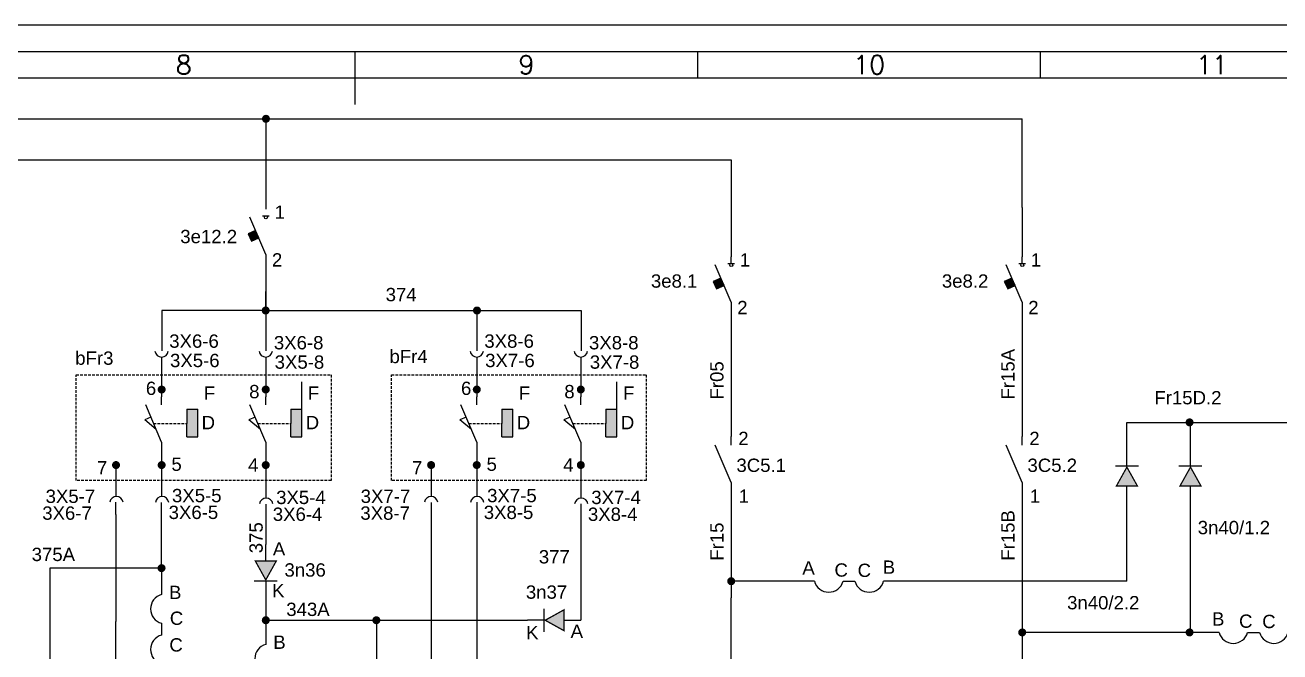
# Model space of a CAD drawing. Header units: millimetres. Extents: x 2595 to 3646, y 1354 to 1651.
# Drawn here: x 3058.6 to 3294.5, y 1533.4 to 1651.2 of the extents above; entities that cross this region are included whole.
import ezdxf
from ezdxf.enums import TextEntityAlignment as Align

# ---------------------------------------------------------------- set-up
doc = ezdxf.new("R2010")
doc.units = ezdxf.units.MM
doc.linetypes.add('DASHED', pattern=[0.75, 0.5, -0.25])
doc.styles.add('ISO', font='SIMPLEX.shx')
doc.styles.get("Standard").update_dxf_attribs({"font": 'arial.ttf'})

# ---------------------------------------------------------------- blocks, each defined once
blk = doc.blocks.new('5A4')
at = {"color": 70}
for p, q in [((-525.56, 282.05), (-525.56, 292)), ((-461.13, 287), (-461.13, 292)), ((-396.7, 287), (-396.7, 292))]:
    blk.add_line(p, q, dxfattribs=at)
at = {"color": 240}
for points in [[(0, 0), (0, 297), (-1051, 297), (-1051, 0)], [(-5, 5), (-5, 292), (-1046, 292), (-1046, 5)]]:
    blk.add_lwpolyline(points, close=True, dxfattribs=at)
at = {"color": 70}
blk.add_lwpolyline([(-1041, 287), (-1041, 10), (-10, 10), (-10, 287)], close=True, dxfattribs=at)
at = {"color": 50, "style": 'ISO'}
for s, p in [('8', (-557.77, 289.55)), ('9', (-493.35, 289.55)), ('10', (-428.92, 289.55)), ('11', (-364.49, 289.55))]:
    blk.add_text(s, height=3.5, dxfattribs=at).set_placement(p, align=Align.MIDDLE)

msp = doc.modelspace()

# ---------------------------------------------------------------- hatches: boundary and pattern name
for points in [[(3091.05, 1579), (3088.98, 1579), (3088.98, 1576.34), (3088.98, 1573.83), (3091.05, 1573.83)], [(3091.05, 1579), (3088.98, 1579), (3088.98, 1576.34), (3088.98, 1573.83), (3091.05, 1573.83)], [(3110.62, 1579), (3108.55, 1579), (3108.55, 1576.34), (3108.55, 1573.83), (3110.62, 1573.83)], [(3110.62, 1579), (3108.55, 1579), (3108.55, 1576.34), (3108.55, 1573.83), (3110.62, 1573.83)], [(3150.29, 1579), (3148.22, 1579), (3148.22, 1576.34), (3148.21, 1573.83), (3150.29, 1573.83)], [(3150.29, 1579), (3148.22, 1579), (3148.22, 1576.34), (3148.21, 1573.83), (3150.29, 1573.83)], [(3169.86, 1579), (3167.79, 1579), (3167.79, 1576.34), (3167.78, 1573.83), (3169.86, 1573.83)], [(3169.86, 1579), (3167.79, 1579), (3167.79, 1576.34), (3167.78, 1573.83), (3169.86, 1573.83)]]:
    msp.add_hatch(color=1).paths.add_polyline_path(points)

# ---------------------------------------------------------------- linework, layer by layer
at = {"color": 1}
for p, q in [((2937.89, 1633.58), (3103.88, 1633.58)), ((2937.89, 1633.58), (3103.88, 1633.58)), ((3103.88, 1633.58), (3246.06, 1633.56)), ((3103.88, 1633.58), (3103.88, 1616.59)), ((3103.88, 1633.58), (3246.06, 1633.56)), ((3103.88, 1633.58), (3103.88, 1616.59)), ((3246.06, 1616.93), (3246.06, 1633.56)), ((3246.06, 1616.93), (3246.06, 1633.56)), ((2937.89, 1625.88), (3191.35, 1625.88)), ((2937.89, 1625.88), (3191.35, 1625.88)), ((3191.35, 1625.88), (3191.35, 1607.63)), ((3191.35, 1625.88), (3191.35, 1607.63)), ((3246.06, 1616.93), (3246.06, 1607.63)), ((3246.06, 1616.93), (3246.06, 1607.63)), ((3103.88, 1608.09), (3100.88, 1615.09)), ((3103.88, 1608.09), (3100.88, 1615.09)), ((3103.25, 1615.34), (3104.51, 1615.34)), ((3103.25, 1615.34), (3104.51, 1615.34)), ((3103.88, 1608.09), (3103.88, 1606.59)), ((3103.88, 1608.09), (3103.88, 1606.59)), ((3103.88, 1606.59), (3103.88, 1594.71)), ((3103.88, 1606.59), (3103.88, 1594.71)), ((3191.35, 1606.38), (3191.35, 1607.63)), ((3191.35, 1606.38), (3191.35, 1607.63)), ((3246.06, 1606.38), (3246.06, 1607.63)), ((3246.06, 1606.38), (3246.06, 1607.63)), ((3191.35, 1599.13), (3188.35, 1606.13)), ((3191.35, 1599.13), (3188.35, 1606.13)), ((3190.72, 1606.38), (3191.98, 1606.38)), ((3190.72, 1606.38), (3191.98, 1606.38)), ((3246.06, 1599.13), (3243.06, 1606.13)), ((3246.06, 1599.13), (3243.06, 1606.13)), ((3245.43, 1606.38), (3246.69, 1606.38)), ((3245.43, 1606.38), (3246.69, 1606.38)), ((3103.89, 1597.56), (3103.89, 1601.12)), ((3103.89, 1597.56), (3103.89, 1601.12)), ((3103.84, 1597.56), (3084.31, 1597.56)), ((3084.31, 1597.56), (3084.31, 1589.97)), ((3103.84, 1597.56), (3084.31, 1597.56)), ((3084.31, 1597.56), (3084.31, 1589.97)), ((3103.84, 1597.56), (3163.12, 1597.56)), ((3103.84, 1597.56), (3163.12, 1597.56)), ((3143.55, 1597.56), (3143.55, 1589.97)), ((3143.55, 1597.56), (3143.55, 1589.97)), ((3163.12, 1597.56), (3163.12, 1594.71)), ((3163.12, 1597.56), (3163.12, 1594.71)), ((3191.35, 1599.13), (3191.35, 1597.63)), ((3191.35, 1599.13), (3191.35, 1597.63)), ((3191.35, 1597.63), (3191.35, 1585.75)), ((3191.35, 1597.63), (3191.35, 1585.75)), ((3246.06, 1599.13), (3246.06, 1597.63)), ((3246.06, 1599.13), (3246.06, 1597.63)), ((3246.06, 1597.63), (3246.06, 1585.75)), ((3246.06, 1597.63), (3246.06, 1585.75)), ((3103.88, 1594.71), (3103.88, 1589.97)), ((3103.88, 1594.71), (3103.88, 1589.97)), ((3163.12, 1594.71), (3163.12, 1589.97)), ((3163.12, 1594.71), (3163.12, 1589.97)), ((3084.27, 1588.8), (3084.27, 1581.35)), ((3084.27, 1588.8), (3084.27, 1581.35)), ((3103.84, 1588.8), (3103.84, 1581.35)), ((3103.84, 1588.8), (3103.84, 1581.35)), ((3143.51, 1588.8), (3143.51, 1581.35)), ((3143.51, 1588.8), (3143.51, 1581.35)), ((3163.08, 1588.8), (3163.08, 1581.35)), ((3163.08, 1588.8), (3163.08, 1581.35)), ((3191.35, 1585.75), (3191.35, 1573.86)), ((3191.35, 1585.75), (3191.35, 1573.86)), ((3246.06, 1585.75), (3246.06, 1573.86)), ((3246.06, 1585.75), (3246.06, 1573.86)), ((3110.62, 1579), (3110.62, 1584.18)), ((3110.62, 1579), (3110.62, 1584.18)), ((3169.86, 1579), (3169.86, 1584.18)), ((3169.86, 1579), (3169.86, 1584.18)), ((3084.27, 1579.85), (3084.27, 1581.35)), ((3084.27, 1579.85), (3084.27, 1581.35)), ((3103.84, 1579.85), (3103.84, 1581.35)), ((3103.84, 1579.85), (3103.84, 1581.35)), ((3143.51, 1579.85), (3143.51, 1581.35)), ((3143.51, 1579.85), (3143.51, 1581.35)), ((3163.08, 1579.85), (3163.08, 1581.35)), ((3163.08, 1579.85), (3163.08, 1581.35)), ((3084.27, 1572.85), (3081.27, 1579.85)), ((3084.27, 1572.85), (3081.27, 1579.85)), ((3088.98, 1579), (3088.98, 1576.34)), ((3088.98, 1579), (3091.05, 1579)), ((3088.98, 1579), (3088.98, 1576.34)), ((3088.98, 1579), (3091.05, 1579)), ((3091.05, 1573.83), (3091.05, 1579)), ((3091.05, 1573.83), (3091.05, 1579)), ((3103.84, 1572.85), (3100.84, 1579.85)), ((3103.84, 1572.85), (3100.84, 1579.85)), ((3108.55, 1579), (3108.55, 1576.34)), ((3108.55, 1579), (3110.62, 1579)), ((3108.55, 1579), (3108.55, 1576.34)), ((3108.55, 1579), (3110.62, 1579)), ((3110.62, 1573.83), (3110.62, 1579)), ((3110.62, 1573.83), (3110.62, 1579)), ((3143.51, 1572.85), (3140.51, 1579.85)), ((3143.51, 1572.85), (3140.51, 1579.85)), ((3148.22, 1579), (3148.22, 1576.34)), ((3148.22, 1579), (3150.29, 1579)), ((3148.22, 1579), (3148.22, 1576.34)), ((3148.22, 1579), (3150.29, 1579)), ((3150.29, 1573.83), (3150.29, 1579)), ((3150.29, 1573.83), (3150.29, 1579)), ((3163.08, 1572.85), (3160.08, 1579.85)), ((3163.08, 1572.85), (3160.08, 1579.85)), ((3167.79, 1579), (3167.79, 1576.34)), ((3167.79, 1579), (3169.86, 1579)), ((3167.79, 1579), (3167.79, 1576.34)), ((3167.79, 1579), (3169.86, 1579)), ((3169.86, 1573.83), (3169.86, 1579)), ((3169.86, 1573.83), (3169.86, 1579)), ((3082.27, 1577.51), (3081.11, 1577.01)), ((3082.27, 1577.51), (3081.11, 1577.01)), ((3083.27, 1575.18), (3081.11, 1577.01)), ((3083.27, 1575.18), (3081.11, 1577.01)), ((3088.98, 1573.83), (3088.98, 1576.34)), ((3088.98, 1573.83), (3088.98, 1576.34)), ((3101.84, 1577.51), (3100.67, 1577.01)), ((3101.84, 1577.51), (3100.67, 1577.01)), ((3102.84, 1575.18), (3100.67, 1577.01)), ((3102.84, 1575.18), (3100.67, 1577.01)), ((3108.55, 1573.83), (3108.55, 1576.34)), ((3108.55, 1573.83), (3108.55, 1576.34)), ((3141.51, 1577.51), (3140.34, 1577.01)), ((3141.51, 1577.51), (3140.34, 1577.01)), ((3142.51, 1575.18), (3140.34, 1577.01)), ((3142.51, 1575.18), (3140.34, 1577.01)), ((3148.21, 1573.83), (3148.22, 1576.34)), ((3148.21, 1573.83), (3148.22, 1576.34)), ((3161.08, 1577.51), (3159.91, 1577.01)), ((3161.08, 1577.51), (3159.91, 1577.01)), ((3162.08, 1575.18), (3159.91, 1577.01)), ((3162.08, 1575.18), (3159.91, 1577.01)), ((3167.78, 1573.83), (3167.79, 1576.34)), ((3167.78, 1573.83), (3167.79, 1576.34)), ((3265.73, 1576.54), (3297.32, 1576.54)), ((3265.74, 1568.35), (3265.73, 1576.54)), ((3265.73, 1576.54), (3297.32, 1576.54)), ((3265.74, 1568.35), (3265.73, 1576.54)), ((3277.69, 1568.35), (3277.69, 1576.54)), ((3277.69, 1568.35), (3277.69, 1576.54)), ((3088.98, 1573.83), (3091.05, 1573.83)), ((3088.98, 1573.83), (3091.05, 1573.83)), ((3108.55, 1573.83), (3110.62, 1573.83)), ((3108.55, 1573.83), (3110.62, 1573.83)), ((3148.21, 1573.83), (3150.29, 1573.83)), ((3148.21, 1573.83), (3150.29, 1573.83)), ((3167.78, 1573.83), (3169.86, 1573.83)), ((3167.78, 1573.83), (3169.86, 1573.83)), ((3191.35, 1572.23), (3191.35, 1573.86)), ((3191.35, 1572.23), (3191.35, 1573.86)), ((3246.06, 1572.23), (3246.06, 1573.86)), ((3246.06, 1572.23), (3246.06, 1573.86)), ((3084.27, 1572.85), (3084.27, 1571.35)), ((3084.27, 1572.85), (3084.27, 1571.35)), ((3084.27, 1571.35), (3084.27, 1562.6)), ((3084.27, 1571.35), (3084.27, 1562.6)), ((3103.84, 1572.85), (3103.84, 1571.35)), ((3103.84, 1572.85), (3103.84, 1571.35)), ((3103.84, 1571.35), (3103.84, 1562.3)), ((3103.84, 1571.35), (3103.84, 1562.3)), ((3143.51, 1572.85), (3143.51, 1571.35)), ((3143.51, 1572.85), (3143.51, 1571.35)), ((3143.51, 1571.35), (3143.51, 1562.6)), ((3143.51, 1571.35), (3143.51, 1562.6)), ((3163.08, 1572.85), (3163.08, 1571.35)), ((3163.08, 1572.85), (3163.08, 1571.35)), ((3163.08, 1571.35), (3163.08, 1562.3)), ((3163.08, 1571.35), (3163.08, 1562.3)), ((3191.35, 1565.24), (3188.35, 1572.24)), ((3191.35, 1565.24), (3188.35, 1572.24)), ((3246.06, 1565.24), (3243.06, 1572.24)), ((3246.06, 1565.24), (3243.06, 1572.24)), ((3075.69, 1568.89), (3075.69, 1562.62)), ((3075.69, 1568.89), (3075.69, 1562.62)), ((3134.93, 1568.89), (3134.93, 1562.62)), ((3134.93, 1568.89), (3134.93, 1562.62)), ((3191.35, 1565.24), (3191.35, 1563.86)), ((3191.35, 1565.24), (3191.35, 1563.86)), ((3246.06, 1565.24), (3246.06, 1563.86)), ((3246.06, 1565.24), (3246.06, 1563.86)), ((3265.73, 1546.69), (3265.73, 1564.6)), ((3265.73, 1546.69), (3265.73, 1564.6)), ((3277.69, 1537.07), (3277.69, 1564.6)), ((3277.69, 1537.07), (3277.69, 1564.6)), ((3191.35, 1563.86), (3191.35, 1555.44)), ((3191.35, 1563.86), (3191.35, 1555.44)), ((3246.06, 1563.86), (3246.06, 1555.44)), ((3246.06, 1563.86), (3246.06, 1555.44)), ((3075.69, 1560.59), (3075.69, 1561.53)), ((3075.69, 1560.59), (3075.69, 1561.53)), ((3075.69, 1559.21), (3075.69, 1560.59)), ((3075.69, 1559.21), (3075.69, 1560.59)), ((3084.25, 1549.15), (3084.27, 1560.56)), ((3084.25, 1549.15), (3084.27, 1560.56)), ((3084.27, 1560.56), (3084.27, 1561.5)), ((3084.27, 1560.56), (3084.27, 1561.5)), ((3103.85, 1561.15), (3103.85, 1557.65)), ((3103.85, 1561.15), (3103.85, 1557.65)), ((3134.93, 1561.49), (3134.93, 1443.68)), ((3134.93, 1561.49), (3134.93, 1443.68)), ((3143.51, 1561.56), (3143.51, 1534.71)), ((3143.51, 1561.56), (3143.51, 1534.71)), ((3163.06, 1561.25), (3163.06, 1539.36)), ((3163.06, 1561.25), (3163.06, 1539.36)), ((3075.69, 1559.21), (3075.66, 1539.12)), ((3075.69, 1559.21), (3075.66, 1539.12)), ((3103.85, 1557.65), (3103.85, 1556.13)), ((3103.85, 1557.65), (3103.85, 1556.13)), ((3163.06, 1557.74), (3163.06, 1556.13)), ((3163.06, 1557.74), (3163.06, 1556.13)), ((3103.85, 1556.13), (3103.85, 1553.62)), ((3103.85, 1556.13), (3103.85, 1553.62)), ((3191.35, 1555.44), (3191.35, 1543.56)), ((3191.35, 1555.44), (3191.35, 1543.56)), ((3246.06, 1555.44), (3246.06, 1530.55)), ((3246.06, 1555.44), (3246.06, 1543.56)), ((3246.06, 1555.44), (3246.06, 1530.55)), ((3246.06, 1555.44), (3246.06, 1543.56)), ((3103.85, 1550.52), (3103.85, 1553.62)), ((3103.85, 1550.52), (3103.85, 1553.62)), ((3063.27, 1549.16), (3063.27, 1534.44)), ((3084.25, 1549.15), (3063.27, 1549.16)), ((3063.27, 1549.16), (3063.27, 1534.44)), ((3084.25, 1549.15), (3063.27, 1549.16)), ((3084.25, 1549.15), (3084.24, 1544.19)), ((3084.25, 1549.15), (3084.24, 1544.19)), ((3103.85, 1546.84), (3103.85, 1543.62)), ((3103.85, 1546.84), (3103.85, 1543.62)), ((3206.99, 1546.69), (3191.35, 1546.69)), ((3206.99, 1546.69), (3191.35, 1546.69)), ((3212.37, 1546.69), (3214.61, 1546.69)), ((3212.37, 1546.69), (3214.61, 1546.69)), ((3239.71, 1546.69), (3219.99, 1546.69)), ((3239.71, 1546.69), (3219.99, 1546.69)), ((3265.73, 1546.69), (3239.71, 1546.69)), ((3265.73, 1546.69), (3239.71, 1546.69)), ((3103.85, 1543.62), (3103.85, 1539.36)), ((3103.85, 1543.62), (3103.85, 1539.36)), ((3191.35, 1530.55), (3191.35, 1543.56)), ((3191.35, 1530.55), (3191.35, 1543.56)), ((3075.66, 1443.68), (3075.66, 1539.12)), ((3075.66, 1443.68), (3075.66, 1539.12)), ((3084.24, 1538.8), (3084.24, 1536.57)), ((3084.24, 1538.8), (3084.24, 1536.57)), ((3103.85, 1539.36), (3103.84, 1534.82)), ((3103.85, 1539.36), (3103.84, 1534.82)), ((3103.85, 1539.36), (3115.57, 1539.36)), ((3103.85, 1539.36), (3115.57, 1539.36)), ((3115.57, 1539.36), (3153.06, 1539.36)), ((3115.57, 1539.36), (3153.06, 1539.36)), ((3124.64, 1539.36), (3124.64, 1529.83)), ((3124.64, 1539.36), (3124.64, 1529.83)), ((3156.28, 1539.36), (3153.06, 1539.36)), ((3156.28, 1539.36), (3153.06, 1539.36)), ((3159.95, 1539.36), (3163.06, 1539.36)), ((3159.95, 1539.36), (3163.06, 1539.36)), ((3283.05, 1537.07), (3246.06, 1537.07)), ((3283.05, 1537.07), (3246.06, 1537.07)), ((3288.43, 1537.07), (3290.67, 1537.07)), ((3288.43, 1537.07), (3290.67, 1537.07)), ((3063.27, 1534.44), (3063.27, 1515.21)), ((3063.27, 1534.44), (3063.27, 1515.21)), ((3143.51, 1534.71), (3143.51, 1522.69)), ((3143.51, 1534.71), (3143.51, 1522.69))]:
    msp.add_line(p, q, dxfattribs=at)
at = {"color": 1, "linetype": 'DASHED'}
for p, q in [((3082.77, 1576.35), (3088.94, 1576.34)), ((3082.77, 1576.35), (3088.94, 1576.34)), ((3102.34, 1576.35), (3108.51, 1576.34)), ((3102.34, 1576.35), (3108.51, 1576.34)), ((3142.01, 1576.35), (3148.18, 1576.34)), ((3142.01, 1576.35), (3148.18, 1576.34)), ((3161.58, 1576.35), (3167.75, 1576.34)), ((3161.58, 1576.35), (3167.75, 1576.34))]:
    msp.add_line(p, q, dxfattribs=at)
at = {"color": 1, "const_width": 0.75}
for points in [[(3103.51, 1633.58, 1), (3104.26, 1633.58, 1)], [(3103.51, 1633.58, 1), (3104.26, 1633.58, 1)], [(3103.46, 1597.56, 1), (3104.21, 1597.56, 1)], [(3103.46, 1597.56, 1), (3104.21, 1597.56, 1)], [(3143.18, 1597.56, 1), (3143.93, 1597.56, 1)], [(3143.18, 1597.56, 1), (3143.93, 1597.56, 1)], [(3083.9, 1582.71, 1), (3084.65, 1582.71, 1)], [(3083.9, 1582.71, 1), (3084.65, 1582.71, 1)], [(3103.47, 1582.71, 1), (3104.22, 1582.71, 1)], [(3103.47, 1582.71, 1), (3104.22, 1582.71, 1)], [(3143.14, 1582.71, 1), (3143.89, 1582.71, 1)], [(3143.14, 1582.71, 1), (3143.89, 1582.71, 1)], [(3162.7, 1582.71, 1), (3163.45, 1582.71, 1)], [(3162.7, 1582.71, 1), (3163.45, 1582.71, 1)], [(3277.14, 1576.54, 1), (3277.89, 1576.54, 1)], [(3277.14, 1576.54, 1), (3277.89, 1576.54, 1)], [(3075.32, 1568.52, 1), (3076.07, 1568.52, 1)], [(3075.32, 1568.52, 1), (3076.07, 1568.52, 1)], [(3083.9, 1568.52, 1), (3084.65, 1568.52, 1)], [(3083.9, 1568.52, 1), (3084.65, 1568.52, 1)], [(3103.47, 1568.52, 1), (3104.22, 1568.52, 1)], [(3103.47, 1568.52, 1), (3104.22, 1568.52, 1)], [(3134.56, 1568.52, 1), (3135.31, 1568.52, 1)], [(3134.56, 1568.52, 1), (3135.31, 1568.52, 1)], [(3143.14, 1568.52, 1), (3143.89, 1568.52, 1)], [(3143.14, 1568.52, 1), (3143.89, 1568.52, 1)], [(3162.7, 1568.52, 1), (3163.45, 1568.52, 1)], [(3162.7, 1568.52, 1), (3163.45, 1568.52, 1)], [(3083.88, 1549.15, 1), (3084.63, 1549.15, 1)], [(3083.88, 1549.15, 1), (3084.63, 1549.15, 1)], [(3190.97, 1546.69, 1), (3191.72, 1546.69, 1)], [(3190.97, 1546.69, 1), (3191.72, 1546.69, 1)], [(3103.48, 1539.36, 1), (3104.23, 1539.36, 1)], [(3103.48, 1539.36, 1), (3104.23, 1539.36, 1)], [(3124.26, 1539.36, 1), (3125.01, 1539.36, 1)], [(3124.26, 1539.36, 1), (3125.01, 1539.36, 1)], [(3245.68, 1537.07, 1), (3246.43, 1537.07, 1)], [(3245.68, 1537.07, 1), (3246.43, 1537.07, 1)], [(3277.14, 1537.07, 1), (3277.89, 1537.07, 1)], [(3277.14, 1537.07, 1), (3277.89, 1537.07, 1)]]:
    msp.add_lwpolyline(points, format="xyb", close=True, dxfattribs=at)
at = {"color": 1, "flags": 128}
for points in [[(3102.57, 1611.2), (3101.93, 1612.62), (3100.52, 1611.99), (3101.15, 1610.57)], [(3102.57, 1611.2), (3101.93, 1612.62), (3100.52, 1611.99), (3101.15, 1610.57)], [(3190.03, 1602.24), (3189.4, 1603.66), (3187.98, 1603.03), (3188.61, 1601.61)], [(3190.03, 1602.24), (3189.4, 1603.66), (3187.98, 1603.03), (3188.61, 1601.61)], [(3244.74, 1602.24), (3244.11, 1603.66), (3242.69, 1603.03), (3243.32, 1601.61)], [(3244.74, 1602.24), (3244.11, 1603.66), (3242.69, 1603.03), (3243.32, 1601.61)]]:
    msp.add_lwpolyline(points, close=True, dxfattribs=at)
at = {"color": 3, "linetype": 'DASHED'}
for points in [[(3068.23, 1585.48), (3116.15, 1585.48), (3116.15, 1565.62), (3068.23, 1565.62)], [(3068.23, 1585.48), (3116.15, 1585.48), (3116.15, 1565.62), (3068.23, 1565.62)], [(3127.47, 1585.48), (3175.39, 1585.48), (3175.39, 1565.62), (3127.47, 1565.62)], [(3127.47, 1585.48), (3175.39, 1585.48), (3175.39, 1565.62), (3127.47, 1565.62)]]:
    msp.add_lwpolyline(points, close=True, dxfattribs=at)
at = {"color": 1, "const_width": 0.24, "flags": 128}
for points in [[(3265.73, 1568.13), (3263.77, 1564.6), (3267.7, 1564.6)], [(3265.73, 1568.13), (3263.77, 1564.6), (3267.7, 1564.6)], [(3277.69, 1568.13), (3275.72, 1564.6), (3279.65, 1564.6)], [(3277.69, 1568.13), (3275.72, 1564.6), (3279.65, 1564.6)], [(3103.85, 1546.94), (3105.81, 1550.47), (3101.89, 1550.47)], [(3103.85, 1546.94), (3105.81, 1550.47), (3101.89, 1550.47)], [(3156.38, 1539.36), (3159.91, 1537.4), (3159.91, 1541.32)], [(3156.38, 1539.36), (3159.91, 1537.4), (3159.91, 1541.32)]]:
    msp.add_lwpolyline(points, close=True, dxfattribs=at)
at = {"color": 1, "flags": 128}
for points in [[(3263.57, 1568.35), (3267.9, 1568.35)], [(3263.57, 1568.35), (3267.9, 1568.35)], [(3275.52, 1568.35), (3279.85, 1568.35)], [(3275.52, 1568.35), (3279.85, 1568.35)], [(3106.01, 1546.72), (3101.68, 1546.72)], [(3106.01, 1546.72), (3101.68, 1546.72)], [(3156.16, 1537.2), (3156.16, 1541.53)], [(3156.16, 1537.2), (3156.16, 1541.53)]]:
    msp.add_lwpolyline(points, dxfattribs=at)
at = {"color": 1}
for centre in [(3103.88, 1615.07), (3103.88, 1615.07), (3191.35, 1606.11), (3191.35, 1606.11), (3246.06, 1606.11), (3246.06, 1606.11)]:
    msp.add_circle(centre, 0.273, dxfattribs=at)
for centre, radius, start, end in [((3084.27, 1590.07), 1.26, 187.8584, 352.1416), ((3084.27, 1590.07), 1.26, 187.8584, 352.1416), ((3103.84, 1590.07), 1.26, 187.8584, 352.1416), ((3103.84, 1590.07), 1.26, 187.8584, 352.1416), ((3143.51, 1590.07), 1.26, 187.8584, 352.1416), ((3143.51, 1590.07), 1.26, 187.8584, 352.1416), ((3163.08, 1590.07), 1.26, 187.8584, 352.1416), ((3163.08, 1590.07), 1.26, 187.8584, 352.1416), ((3075.77, 1561.36), 1.26, 7.8584, 172.1416), ((3075.77, 1561.36), 1.26, 7.8584, 172.1416), ((3084.35, 1561.34), 1.26, 7.8584, 172.1416), ((3084.35, 1561.34), 1.26, 7.8584, 172.1416), ((3103.92, 1561.04), 1.26, 7.8584, 172.1416), ((3103.92, 1561.04), 1.26, 7.8584, 172.1416), ((3134.93, 1561.36), 1.26, 7.8584, 172.1416), ((3134.93, 1561.36), 1.26, 7.8584, 172.1416), ((3143.59, 1561.34), 1.26, 7.8584, 172.1416), ((3143.59, 1561.34), 1.26, 7.8584, 172.1416), ((3163.16, 1561.04), 1.26, 7.8584, 172.1416), ((3163.16, 1561.04), 1.26, 7.8584, 172.1416), ((3209.68, 1547.42), 2.79, 195.2379, 344.7552), ((3209.68, 1547.42), 2.79, 195.2379, 344.7552), ((3217.3, 1547.42), 2.79, 195.2379, 344.7552), ((3217.3, 1547.42), 2.79, 195.2379, 344.7552), ((3084.98, 1541.49), 2.79, 105.2379, 254.7552), ((3084.98, 1541.49), 2.79, 105.2379, 254.7552), ((3084.98, 1533.87), 2.79, 105.2379, 254.7552), ((3084.98, 1533.87), 2.79, 105.2379, 254.7552), ((3285.74, 1537.81), 2.79, 195.2379, 344.7552), ((3285.74, 1537.81), 2.79, 195.2379, 344.7552), ((3293.36, 1537.81), 2.79, 195.2379, 344.7552), ((3293.36, 1537.81), 2.79, 195.2379, 344.7552), ((3104.58, 1532.13), 2.79, 105.2379, 254.7552), ((3104.58, 1532.13), 2.79, 105.2379, 254.7552)]:
    msp.add_arc(centre, radius, start, end, dxfattribs=at)
for points in [[(3101.15, 1610.57), (3100.52, 1611.99), (3102.57, 1611.2), (3101.93, 1612.62)], [(3101.15, 1610.57), (3100.52, 1611.99), (3102.57, 1611.2), (3101.93, 1612.62)], [(3188.61, 1601.61), (3187.98, 1603.03), (3190.03, 1602.24), (3189.4, 1603.66)], [(3188.61, 1601.61), (3187.98, 1603.03), (3190.03, 1602.24), (3189.4, 1603.66)], [(3243.32, 1601.61), (3242.69, 1603.03), (3244.74, 1602.24), (3244.11, 1603.66)], [(3243.32, 1601.61), (3242.69, 1603.03), (3244.74, 1602.24), (3244.11, 1603.66)], [(3265.72, 1568.13), (3267.65, 1564.62), (3263.82, 1564.59)], [(3265.72, 1568.13), (3267.65, 1564.62), (3263.82, 1564.59)], [(3277.68, 1568.13), (3279.6, 1564.62), (3275.78, 1564.59)], [(3277.68, 1568.13), (3279.6, 1564.62), (3275.78, 1564.59)], [(3103.86, 1546.93), (3101.93, 1550.45), (3105.76, 1550.48)], [(3103.86, 1546.93), (3101.93, 1550.45), (3105.76, 1550.48)], [(3156.37, 1539.35), (3159.89, 1541.28), (3159.92, 1537.45)], [(3156.37, 1539.35), (3159.89, 1541.28), (3159.92, 1537.45)]]:
    msp.add_solid(points, dxfattribs=at)

# ---------------------------------------------------------------- block references
msp.add_blockref('5A4', (3646.2, 1354.19), dxfattribs=at)
msp.add_blockref('5A4', (3646.2, 1354.19), dxfattribs=at)

# ---------------------------------------------------------------- texts
for s, p in [('1', (3105.5, 1614.79)), ('1', (3105.5, 1614.79)), ('3e12.2', (3087.78, 1610.21)), ('3e12.2', (3087.78, 1610.21)), ('2', (3105.01, 1605.82)), ('2', (3105.01, 1605.82)), ('1', (3192.96, 1605.82)), ('1', (3192.96, 1605.82)), ('1', (3247.67, 1605.82)), ('1', (3247.67, 1605.82)), ('3e8.1', (3176.25, 1601.85)), ('3e8.1', (3176.25, 1601.85)), ('3e8.2', (3230.95, 1601.85)), ('3e8.2', (3230.95, 1601.85)), ('374', (3126.39, 1599.31)), ('374', (3126.39, 1599.31)), ('2', (3192.48, 1596.86)), ('2', (3192.48, 1596.86)), ('2', (3247.19, 1596.86)), ('2', (3247.19, 1596.86)), ('3X6-6', (3085.7, 1590.56)), ('3X6-6', (3085.7, 1590.56)), ('3X6-8', (3105.37, 1590.26)), ('3X6-8', (3105.37, 1590.26)), ('3X8-6', (3144.94, 1590.56)), ('3X8-6', (3144.94, 1590.56)), ('3X8-8', (3164.61, 1590.26)), ('3X8-8', (3164.61, 1590.26)), ('bFr3', (3068.03, 1587.36)), ('bFr3', (3068.03, 1587.36)), ('bFr4', (3127.11, 1587.67)), ('bFr4', (3127.11, 1587.67)), ('3X5-6', (3085.85, 1586.92)), ('3X5-6', (3085.85, 1586.92)), ('3X5-8', (3105.52, 1586.62)), ('3X5-8', (3105.52, 1586.62)), ('3X7-6', (3145.09, 1586.92)), ('3X7-6', (3145.09, 1586.92)), ('3X7-8', (3164.76, 1586.62)), ('3X7-8', (3164.76, 1586.62)), ('6', (3081.31, 1581.69)), ('6', (3081.31, 1581.69)), ('F', (3092.2, 1580.79)), ('F', (3092.2, 1580.79)), ('8', (3100.73, 1581.07)), ('8', (3100.73, 1581.07)), ('F', (3111.76, 1580.79)), ('F', (3111.76, 1580.79)), ('6', (3140.55, 1581.69)), ('6', (3140.55, 1581.69)), ('F', (3151.43, 1580.79)), ('F', (3151.43, 1580.79)), ('8', (3159.97, 1581.07)), ('8', (3159.97, 1581.07)), ('F', (3171, 1580.79)), ('F', (3171, 1580.79)), ('Fr15D.2', (3270.9, 1579.93)), ('Fr15D.2', (3270.9, 1579.93)), ('D', (3091.79, 1575.25)), ('D', (3091.79, 1575.25)), ('D', (3111.36, 1575.25)), ('D', (3111.36, 1575.25)), ('D', (3151.03, 1575.25)), ('D', (3151.03, 1575.25)), ('D', (3170.6, 1575.25)), ('D', (3170.6, 1575.25)), ('2', (3192.68, 1572.27)), ('2', (3192.68, 1572.27)), ('2', (3247.39, 1572.27)), ('2', (3247.39, 1572.27)), ('7', (3072.11, 1566.77)), ('7', (3072.11, 1566.77)), ('5', (3086.11, 1567.43)), ('5', (3086.11, 1567.43)), ('4', (3100.52, 1567.28)), ('4', (3100.52, 1567.28)), ('7', (3131.35, 1566.77)), ('7', (3131.35, 1566.77)), ('5', (3145.35, 1567.43)), ('5', (3145.35, 1567.43)), ('4', (3159.76, 1567.28)), ('4', (3159.76, 1567.28)), ('3C5.1', (3192.33, 1567.23)), ('3C5.1', (3192.33, 1567.23)), ('3C5.2', (3247.04, 1567.23)), ('3C5.2', (3247.04, 1567.23)), ('3X5-5', (3086.22, 1561.54)), ('3X5-5', (3086.22, 1561.54)), ('3X7-5', (3145.46, 1561.54)), ('3X7-5', (3145.46, 1561.54)), ('3X5-7', (3062.46, 1561.4)), ('3X5-7', (3062.46, 1561.4)), ('3X5-4', (3105.8, 1561.19)), ('3X5-4', (3105.8, 1561.19)), ('3X7-7', (3121.69, 1561.4)), ('3X7-7', (3121.69, 1561.4)), ('3X7-4', (3165.04, 1561.19)), ('3X7-4', (3165.04, 1561.19)), ('1', (3192.76, 1561.43)), ('1', (3192.76, 1561.43)), ('1', (3247.47, 1561.43)), ('1', (3247.47, 1561.43)), ('3X6-7', (3061.83, 1558.24)), ('3X6-7', (3061.83, 1558.24)), ('3X6-5', (3085.59, 1558.38)), ('3X6-5', (3085.59, 1558.38)), ('3X6-4', (3105.17, 1558.03)), ('3X6-4', (3105.17, 1558.03)), ('3X8-7', (3121.63, 1558.24)), ('3X8-7', (3121.63, 1558.24)), ('3X8-5', (3144.83, 1558.38)), ('3X8-5', (3144.83, 1558.38)), ('3X8-4', (3164.41, 1558.03)), ('3X8-4', (3164.41, 1558.03)), ('3n40/1.2', (3279.05, 1555.53)), ('3n40/1.2', (3279.05, 1555.53)), ('375A', (3059.84, 1550.48)), ('375A', (3059.84, 1550.48)), ('A', (3105.18, 1551.53)), ('A', (3105.18, 1551.53)), ('377', (3155.18, 1550.03)), ('377', (3155.18, 1550.03)), ('3n36', (3107.36, 1547.56)), ('3n36', (3107.36, 1547.56)), ('A', (3204.72, 1547.95)), ('A', (3204.72, 1547.95)), ('C', (3210.76, 1547.55)), ('C', (3210.76, 1547.55)), ('C', (3215.11, 1547.49)), ('C', (3215.11, 1547.49)), ('B', (3219.84, 1548.09)), ('B', (3219.84, 1548.09)), ('B', (3085.66, 1543.35)), ('B', (3085.66, 1543.35)), ('K', (3105.03, 1543.68)), ('K', (3105.03, 1543.68)), ('3n37', (3152.74, 1543.4)), ('3n37', (3152.74, 1543.4)), ('3n40/2.2', (3254.49, 1541.41)), ('3n40/2.2', (3254.49, 1541.41)), ('C', (3085.81, 1538.49)), ('C', (3085.81, 1538.49)), ('343A', (3107.7, 1540.16)), ('343A', (3107.7, 1540.16)), ('B', (3281.73, 1538.35)), ('B', (3281.73, 1538.35)), ('C', (3286.82, 1537.94)), ('C', (3286.82, 1537.94)), ('C', (3291.17, 1537.88)), ('C', (3291.17, 1537.88)), ('K', (3152.78, 1535.79)), ('K', (3152.78, 1535.79)), ('A', (3161.16, 1536.05)), ('A', (3161.16, 1536.05)), ('C', (3085.72, 1533.48)), ('C', (3085.72, 1533.48)), ('B', (3105.26, 1533.98)), ('B', (3105.26, 1533.98))]:
    msp.add_text(s, height=2.5, dxfattribs=at).set_placement(p)
for s, p in [('Fr15A', (3244.61, 1580.84)), ('Fr15A', (3244.61, 1580.84)), ('Fr05', (3189.9, 1580.84)), ('Fr05', (3189.9, 1580.84)), ('Fr15B', (3244.61, 1550.54)), ('Fr15B', (3244.61, 1550.54)), ('375', (3103.27, 1551.95)), ('375', (3103.27, 1551.95)), ('Fr15', (3189.9, 1550.54)), ('Fr15', (3189.9, 1550.54))]:
    msp.add_text(s, height=2.5, rotation=90, dxfattribs=at).set_placement(p)

doc.saveas('drawing.dxf')
